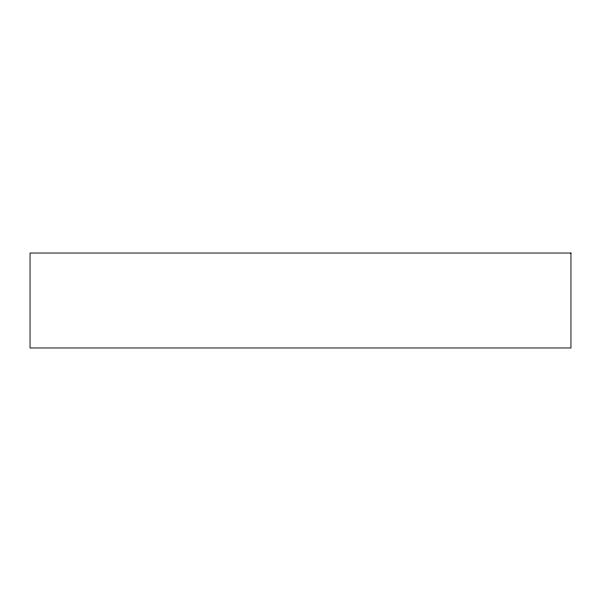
<?xml version="1.0" encoding="UTF-8"?>
<svg xmlns="http://www.w3.org/2000/svg" width="601" height="601" viewBox="0 0 601 601"><rect width="100%" height="100%" fill="white"/><g stroke="black" fill="none" stroke-linecap="round" stroke-linejoin="round"><path stroke-width="0.9" d="M570.95 253.029L30.05 253.029L30.05 347.971L570.95 347.971L570.95 253.029"/></g></svg>
